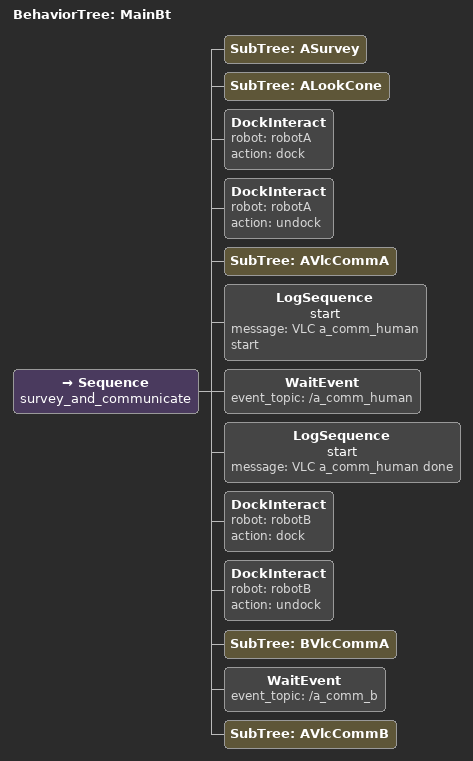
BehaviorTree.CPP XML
<root BTCPP_format="4" main_tree_to_execute = "MainBt">
  <include path="bt_xml_primitive/a_scan.xml" />
  <include path="bt_xml_primitive/a_look_at_cone.xml" />
  <include path="bt_xml_primitive/a_vlc_comm_a.xml" />
  <include path="bt_xml_primitive/b_vlc_comm_a.xml" />
  <include path="bt_xml_primitive/a_vlc_comm_b.xml" />

    <BehaviorTree ID="MainBt">
        <Sequence name="survey_and_communicate">
            <!--- If robotA is docked, uncomment next line -->
            <SubTree ID="ASurvey" />
            <SubTree ID="ALookCone" />
            <DockInteract robot="robotA" action="dock"/>
            <DockInteract robot="robotA" action="undock"/>
            <SubTree ID="AVlcCommA" />
            <LogSequence name="start"    message="VLC a_comm_human start" />
            <WaitEvent event_topic="/a_comm_human" />
            <LogSequence name="start"    message="VLC a_comm_human done" />
            <!--- If robotB is docked, uncomment next line -->
            <DockInteract robot="robotB" action="dock"/>
            <DockInteract robot="robotB" action="undock"/>
            <SubTree ID="BVlcCommA" />
            <WaitEvent event_topic="/a_comm_b" />
            <SubTree ID="AVlcCommB" />
        </Sequence>
    </BehaviorTree>
</root>
